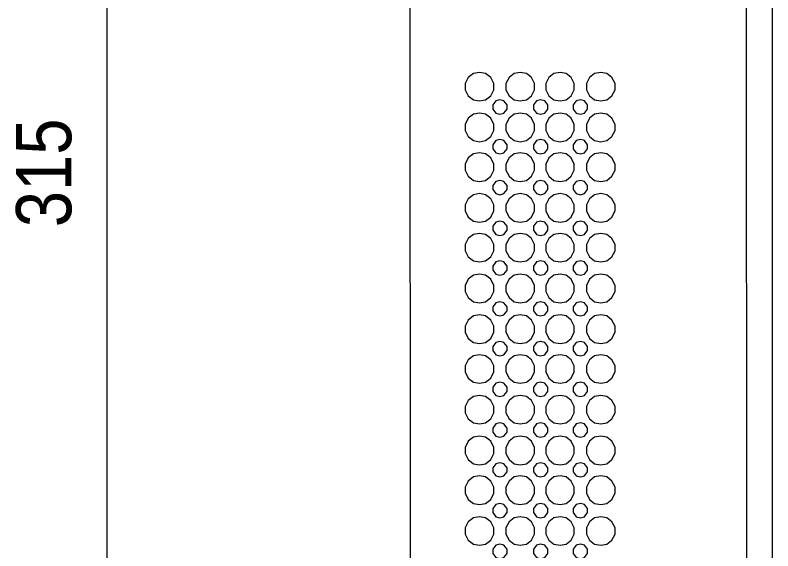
# Model space of a CAD drawing. Units: millimetres on the paper. Extents: x -141 to 139, y -97 to 93.
# Drawn here: x 68.2 to 93.32, y -7.96 to 9.8 of the extents above; entities that cross this region are included whole.
import ezdxf
from ezdxf.enums import TextEntityAlignment as Align

# ---------------------------------------------------------------- set-up
doc = ezdxf.new("R2010")
doc.units = ezdxf.units.MM
for name, color, linetype in [('0-0_0', 4, 'Continuous'), ('0-1_外形線', 4, 'Continuous'), ('0-8_AM_5', 4, 'Continuous')]:
    doc.layers.add(name, color=color, linetype=linetype)
doc.styles.add('ＭＳ Ｐゴシック', font='')
doc.styles.get('ＭＳ Ｐゴシック').set_extended_font_data('MS PGothic')

msp = doc.modelspace()

# ---------------------------------------------------------------- linework, layer by layer
at = {"layer": '0-0_0'}
for points in [[(83.593, 6.953), (83.795, 6.987), (83.964, 7.122), (84.065, 7.325), (84.065, 7.528), (83.964, 7.73), (83.795, 7.865), (83.593, 7.899), (83.39, 7.865), (83.221, 7.73), (83.12, 7.528), (83.12, 7.325), (83.221, 7.122), (83.39, 6.987)], [(84.944, 6.953), (85.146, 6.987), (85.315, 7.122), (85.417, 7.325), (85.417, 7.528), (85.315, 7.73), (85.146, 7.865), (84.944, 7.899), (84.741, 7.865), (84.572, 7.73), (84.471, 7.528), (84.471, 7.325), (84.572, 7.122), (84.741, 6.987)], [(86.262, 6.953), (86.464, 6.987), (86.633, 7.122), (86.734, 7.325), (86.734, 7.528), (86.633, 7.73), (86.464, 7.865), (86.262, 7.899), (86.059, 7.865), (85.89, 7.73), (85.788, 7.528), (85.788, 7.325), (85.89, 7.122), (86.059, 6.987)], [(87.613, 6.953), (87.815, 6.987), (87.984, 7.122), (88.086, 7.325), (88.086, 7.528), (87.984, 7.73), (87.815, 7.865), (87.613, 7.899), (87.41, 7.865), (87.241, 7.73), (87.14, 7.528), (87.14, 7.325), (87.241, 7.122), (87.41, 6.987)], [(84.268, 6.514), (84.403, 6.548), (84.505, 6.683), (84.505, 6.818), (84.403, 6.953), (84.268, 6.987), (84.133, 6.953), (84.032, 6.818), (84.032, 6.683), (84.133, 6.548)], [(85.62, 6.514), (85.755, 6.548), (85.856, 6.683), (85.856, 6.818), (85.755, 6.953), (85.62, 6.987), (85.484, 6.953), (85.383, 6.818), (85.383, 6.683), (85.484, 6.548)], [(86.937, 6.514), (87.072, 6.548), (87.174, 6.683), (87.174, 6.818), (87.072, 6.953), (86.937, 6.987), (86.802, 6.953), (86.701, 6.818), (86.701, 6.683), (86.802, 6.548)], [(83.593, 5.602), (83.795, 5.636), (83.964, 5.771), (84.065, 5.973), (84.065, 6.176), (83.964, 6.379), (83.795, 6.514), (83.593, 6.548), (83.39, 6.514), (83.221, 6.379), (83.12, 6.176), (83.12, 5.973), (83.221, 5.771), (83.39, 5.636)], [(84.944, 5.602), (85.146, 5.636), (85.315, 5.771), (85.417, 5.973), (85.417, 6.176), (85.315, 6.379), (85.146, 6.514), (84.944, 6.548), (84.741, 6.514), (84.572, 6.379), (84.471, 6.176), (84.471, 5.973), (84.572, 5.771), (84.741, 5.636)], [(86.262, 5.602), (86.464, 5.636), (86.633, 5.771), (86.734, 5.973), (86.734, 6.176), (86.633, 6.379), (86.464, 6.514), (86.262, 6.548), (86.059, 6.514), (85.89, 6.379), (85.788, 6.176), (85.788, 5.973), (85.89, 5.771), (86.059, 5.636)], [(87.613, 5.602), (87.815, 5.636), (87.984, 5.771), (88.086, 5.973), (88.086, 6.176), (87.984, 6.379), (87.815, 6.514), (87.613, 6.548), (87.41, 6.514), (87.241, 6.379), (87.14, 6.176), (87.14, 5.973), (87.241, 5.771), (87.41, 5.636)], [(84.268, 5.196), (84.403, 5.23), (84.505, 5.365), (84.505, 5.501), (84.403, 5.636), (84.268, 5.669), (84.133, 5.636), (84.032, 5.501), (84.032, 5.365), (84.133, 5.23)], [(85.62, 5.196), (85.755, 5.23), (85.856, 5.365), (85.856, 5.501), (85.755, 5.636), (85.62, 5.669), (85.484, 5.636), (85.383, 5.501), (85.383, 5.365), (85.484, 5.23)], [(86.937, 5.196), (87.072, 5.23), (87.174, 5.365), (87.174, 5.501), (87.072, 5.636), (86.937, 5.669), (86.802, 5.636), (86.701, 5.501), (86.701, 5.365), (86.802, 5.23)], [(83.593, 4.284), (83.795, 4.318), (83.964, 4.453), (84.065, 4.656), (84.065, 4.859), (83.964, 5.061), (83.795, 5.196), (83.593, 5.23), (83.39, 5.196), (83.221, 5.061), (83.12, 4.859), (83.12, 4.656), (83.221, 4.453), (83.39, 4.318)], [(84.944, 4.284), (85.146, 4.318), (85.315, 4.453), (85.417, 4.656), (85.417, 4.859), (85.315, 5.061), (85.146, 5.196), (84.944, 5.23), (84.741, 5.196), (84.572, 5.061), (84.471, 4.859), (84.471, 4.656), (84.572, 4.453), (84.741, 4.318)], [(86.262, 4.284), (86.464, 4.318), (86.633, 4.453), (86.734, 4.656), (86.734, 4.859), (86.633, 5.061), (86.464, 5.196), (86.262, 5.23), (86.059, 5.196), (85.89, 5.061), (85.788, 4.859), (85.788, 4.656), (85.89, 4.453), (86.059, 4.318)], [(87.613, 4.284), (87.815, 4.318), (87.984, 4.453), (88.086, 4.656), (88.086, 4.859), (87.984, 5.061), (87.815, 5.196), (87.613, 5.23), (87.41, 5.196), (87.241, 5.061), (87.14, 4.859), (87.14, 4.656), (87.241, 4.453), (87.41, 4.318)], [(84.268, 3.845), (84.403, 3.879), (84.505, 4.014), (84.505, 4.149), (84.403, 4.284), (84.268, 4.318), (84.133, 4.284), (84.032, 4.149), (84.032, 4.014), (84.133, 3.879)], [(85.62, 3.845), (85.755, 3.879), (85.856, 4.014), (85.856, 4.149), (85.755, 4.284), (85.62, 4.318), (85.484, 4.284), (85.383, 4.149), (85.383, 4.014), (85.484, 3.879)], [(86.937, 3.845), (87.072, 3.879), (87.174, 4.014), (87.174, 4.149), (87.072, 4.284), (86.937, 4.318), (86.802, 4.284), (86.701, 4.149), (86.701, 4.014), (86.802, 3.879)], [(83.593, 2.933), (83.795, 2.967), (83.964, 3.102), (84.065, 3.305), (84.065, 3.507), (83.964, 3.71), (83.795, 3.845), (83.593, 3.879), (83.39, 3.845), (83.221, 3.71), (83.12, 3.507), (83.12, 3.305), (83.221, 3.102), (83.39, 2.967)], [(84.944, 2.933), (85.146, 2.967), (85.315, 3.102), (85.417, 3.305), (85.417, 3.507), (85.315, 3.71), (85.146, 3.845), (84.944, 3.879), (84.741, 3.845), (84.572, 3.71), (84.471, 3.507), (84.471, 3.305), (84.572, 3.102), (84.741, 2.967)], [(86.262, 2.933), (86.464, 2.967), (86.633, 3.102), (86.734, 3.305), (86.734, 3.507), (86.633, 3.71), (86.464, 3.845), (86.262, 3.879), (86.059, 3.845), (85.89, 3.71), (85.788, 3.507), (85.788, 3.305), (85.89, 3.102), (86.059, 2.967)], [(87.613, 2.933), (87.815, 2.967), (87.984, 3.102), (88.086, 3.305), (88.086, 3.507), (87.984, 3.71), (87.815, 3.845), (87.613, 3.879), (87.41, 3.845), (87.241, 3.71), (87.14, 3.507), (87.14, 3.305), (87.241, 3.102), (87.41, 2.967)], [(84.268, 2.494), (84.403, 2.528), (84.505, 2.663), (84.505, 2.798), (84.403, 2.933), (84.268, 2.967), (84.133, 2.933), (84.032, 2.798), (84.032, 2.663), (84.133, 2.528)], [(85.62, 2.494), (85.755, 2.528), (85.856, 2.663), (85.856, 2.798), (85.755, 2.933), (85.62, 2.967), (85.484, 2.933), (85.383, 2.798), (85.383, 2.663), (85.484, 2.528)], [(86.937, 2.494), (87.072, 2.528), (87.174, 2.663), (87.174, 2.798), (87.072, 2.933), (86.937, 2.967), (86.802, 2.933), (86.701, 2.798), (86.701, 2.663), (86.802, 2.528)], [(83.593, 1.616), (83.795, 1.649), (83.964, 1.784), (84.065, 1.987), (84.065, 2.19), (83.964, 2.392), (83.795, 2.528), (83.593, 2.561), (83.39, 2.528), (83.221, 2.392), (83.12, 2.19), (83.12, 1.987), (83.221, 1.784), (83.39, 1.649)], [(84.944, 1.616), (85.146, 1.649), (85.315, 1.784), (85.417, 1.987), (85.417, 2.19), (85.315, 2.392), (85.146, 2.528), (84.944, 2.561), (84.741, 2.528), (84.572, 2.392), (84.471, 2.19), (84.471, 1.987), (84.572, 1.784), (84.741, 1.649)], [(86.262, 1.616), (86.464, 1.649), (86.633, 1.784), (86.734, 1.987), (86.734, 2.19), (86.633, 2.392), (86.464, 2.528), (86.262, 2.561), (86.059, 2.528), (85.89, 2.392), (85.788, 2.19), (85.788, 1.987), (85.89, 1.784), (86.059, 1.649)], [(87.613, 1.616), (87.815, 1.649), (87.984, 1.784), (88.086, 1.987), (88.086, 2.19), (87.984, 2.392), (87.815, 2.528), (87.613, 2.561), (87.41, 2.528), (87.241, 2.392), (87.14, 2.19), (87.14, 1.987), (87.241, 1.784), (87.41, 1.649)], [(84.268, 1.176), (84.403, 1.21), (84.505, 1.345), (84.505, 1.48), (84.403, 1.616), (84.268, 1.649), (84.133, 1.616), (84.032, 1.48), (84.032, 1.345), (84.133, 1.21)], [(85.62, 1.176), (85.755, 1.21), (85.856, 1.345), (85.856, 1.48), (85.755, 1.616), (85.62, 1.649), (85.484, 1.616), (85.383, 1.48), (85.383, 1.345), (85.484, 1.21)], [(86.937, 1.176), (87.072, 1.21), (87.174, 1.345), (87.174, 1.48), (87.072, 1.616), (86.937, 1.649), (86.802, 1.616), (86.701, 1.48), (86.701, 1.345), (86.802, 1.21)], [(83.593, 0.264), (83.795, 0.298), (83.964, 0.433), (84.065, 0.636), (84.065, 0.839), (83.964, 1.041), (83.795, 1.176), (83.593, 1.21), (83.39, 1.176), (83.221, 1.041), (83.12, 0.839), (83.12, 0.636), (83.221, 0.433), (83.39, 0.298)], [(84.944, 0.264), (85.146, 0.298), (85.315, 0.433), (85.417, 0.636), (85.417, 0.839), (85.315, 1.041), (85.146, 1.176), (84.944, 1.21), (84.741, 1.176), (84.572, 1.041), (84.471, 0.839), (84.471, 0.636), (84.572, 0.433), (84.741, 0.298)], [(86.262, 0.264), (86.464, 0.298), (86.633, 0.433), (86.734, 0.636), (86.734, 0.839), (86.633, 1.041), (86.464, 1.176), (86.262, 1.21), (86.059, 1.176), (85.89, 1.041), (85.788, 0.839), (85.788, 0.636), (85.89, 0.433), (86.059, 0.298)], [(87.613, 0.264), (87.815, 0.298), (87.984, 0.433), (88.086, 0.636), (88.086, 0.839), (87.984, 1.041), (87.815, 1.176), (87.613, 1.21), (87.41, 1.176), (87.241, 1.041), (87.14, 0.839), (87.14, 0.636), (87.241, 0.433), (87.41, 0.298)], [(84.268, -0.175), (84.403, -0.141), (84.505, -0.006), (84.505, 0.129), (84.403, 0.264), (84.268, 0.298), (84.133, 0.264), (84.032, 0.129), (84.032, -0.006), (84.133, -0.141)], [(85.62, -0.175), (85.755, -0.141), (85.856, -0.006), (85.856, 0.129), (85.755, 0.264), (85.62, 0.298), (85.484, 0.264), (85.383, 0.129), (85.383, -0.006), (85.484, -0.141)], [(86.937, -0.175), (87.072, -0.141), (87.174, -0.006), (87.174, 0.129), (87.072, 0.264), (86.937, 0.298), (86.802, 0.264), (86.701, 0.129), (86.701, -0.006), (86.802, -0.141)], [(83.593, -1.087), (83.795, -1.053), (83.964, -0.918), (84.065, -0.715), (84.065, -0.513), (83.964, -0.31), (83.795, -0.175), (83.593, -0.141), (83.39, -0.175), (83.221, -0.31), (83.12, -0.513), (83.12, -0.715), (83.221, -0.918), (83.39, -1.053)], [(84.944, -1.087), (85.146, -1.053), (85.315, -0.918), (85.417, -0.715), (85.417, -0.513), (85.315, -0.31), (85.146, -0.175), (84.944, -0.141), (84.741, -0.175), (84.572, -0.31), (84.471, -0.513), (84.471, -0.715), (84.572, -0.918), (84.741, -1.053)], [(86.262, -1.087), (86.464, -1.053), (86.633, -0.918), (86.734, -0.715), (86.734, -0.513), (86.633, -0.31), (86.464, -0.175), (86.262, -0.141), (86.059, -0.175), (85.89, -0.31), (85.788, -0.513), (85.788, -0.715), (85.89, -0.918), (86.059, -1.053)], [(87.613, -1.087), (87.815, -1.053), (87.984, -0.918), (88.086, -0.715), (88.086, -0.513), (87.984, -0.31), (87.815, -0.175), (87.613, -0.141), (87.41, -0.175), (87.241, -0.31), (87.14, -0.513), (87.14, -0.715), (87.241, -0.918), (87.41, -1.053)], [(84.268, -1.492), (84.403, -1.459), (84.505, -1.323), (84.505, -1.188), (84.403, -1.053), (84.268, -1.019), (84.133, -1.053), (84.032, -1.188), (84.032, -1.323), (84.133, -1.459)], [(85.62, -1.492), (85.755, -1.459), (85.856, -1.323), (85.856, -1.188), (85.755, -1.053), (85.62, -1.019), (85.484, -1.053), (85.383, -1.188), (85.383, -1.323), (85.484, -1.459)], [(86.937, -1.492), (87.072, -1.459), (87.174, -1.323), (87.174, -1.188), (87.072, -1.053), (86.937, -1.019), (86.802, -1.053), (86.701, -1.188), (86.701, -1.323), (86.802, -1.459)], [(83.593, -2.405), (83.795, -2.371), (83.964, -2.236), (84.065, -2.033), (84.065, -1.83), (83.964, -1.628), (83.795, -1.492), (83.593, -1.459), (83.39, -1.492), (83.221, -1.628), (83.12, -1.83), (83.12, -2.033), (83.221, -2.236), (83.39, -2.371)], [(84.944, -2.405), (85.146, -2.371), (85.315, -2.236), (85.417, -2.033), (85.417, -1.83), (85.315, -1.628), (85.146, -1.492), (84.944, -1.459), (84.741, -1.492), (84.572, -1.628), (84.471, -1.83), (84.471, -2.033), (84.572, -2.236), (84.741, -2.371)], [(86.262, -2.405), (86.464, -2.371), (86.633, -2.236), (86.734, -2.033), (86.734, -1.83), (86.633, -1.628), (86.464, -1.492), (86.262, -1.459), (86.059, -1.492), (85.89, -1.628), (85.788, -1.83), (85.788, -2.033), (85.89, -2.236), (86.059, -2.371)], [(87.613, -2.405), (87.815, -2.371), (87.984, -2.236), (88.086, -2.033), (88.086, -1.83), (87.984, -1.628), (87.815, -1.492), (87.613, -1.459), (87.41, -1.492), (87.241, -1.628), (87.14, -1.83), (87.14, -2.033), (87.241, -2.236), (87.41, -2.371)], [(84.268, -2.844), (84.403, -2.81), (84.505, -2.675), (84.505, -2.54), (84.403, -2.405), (84.268, -2.371), (84.133, -2.405), (84.032, -2.54), (84.032, -2.675), (84.133, -2.81)], [(85.62, -2.844), (85.755, -2.81), (85.856, -2.675), (85.856, -2.54), (85.755, -2.405), (85.62, -2.371), (85.484, -2.405), (85.383, -2.54), (85.383, -2.675), (85.484, -2.81)], [(86.937, -2.844), (87.072, -2.81), (87.174, -2.675), (87.174, -2.54), (87.072, -2.405), (86.937, -2.371), (86.802, -2.405), (86.701, -2.54), (86.701, -2.675), (86.802, -2.81)], [(83.593, -3.756), (83.795, -3.722), (83.964, -3.587), (84.065, -3.384), (84.065, -3.182), (83.964, -2.979), (83.795, -2.844), (83.593, -2.81), (83.39, -2.844), (83.221, -2.979), (83.12, -3.182), (83.12, -3.384), (83.221, -3.587), (83.39, -3.722)], [(84.944, -3.756), (85.146, -3.722), (85.315, -3.587), (85.417, -3.384), (85.417, -3.182), (85.315, -2.979), (85.146, -2.844), (84.944, -2.81), (84.741, -2.844), (84.572, -2.979), (84.471, -3.182), (84.471, -3.384), (84.572, -3.587), (84.741, -3.722)], [(86.262, -3.756), (86.464, -3.722), (86.633, -3.587), (86.734, -3.384), (86.734, -3.182), (86.633, -2.979), (86.464, -2.844), (86.262, -2.81), (86.059, -2.844), (85.89, -2.979), (85.788, -3.182), (85.788, -3.384), (85.89, -3.587), (86.059, -3.722)], [(87.613, -3.756), (87.815, -3.722), (87.984, -3.587), (88.086, -3.384), (88.086, -3.182), (87.984, -2.979), (87.815, -2.844), (87.613, -2.81), (87.41, -2.844), (87.241, -2.979), (87.14, -3.182), (87.14, -3.384), (87.241, -3.587), (87.41, -3.722)], [(84.268, -4.195), (84.403, -4.161), (84.505, -4.026), (84.505, -3.891), (84.403, -3.756), (84.268, -3.722), (84.133, -3.756), (84.032, -3.891), (84.032, -4.026), (84.133, -4.161)], [(85.62, -4.195), (85.755, -4.161), (85.856, -4.026), (85.856, -3.891), (85.755, -3.756), (85.62, -3.722), (85.484, -3.756), (85.383, -3.891), (85.383, -4.026), (85.484, -4.161)], [(86.937, -4.195), (87.072, -4.161), (87.174, -4.026), (87.174, -3.891), (87.072, -3.756), (86.937, -3.722), (86.802, -3.756), (86.701, -3.891), (86.701, -4.026), (86.802, -4.161)], [(83.593, -5.107), (83.795, -5.073), (83.964, -4.938), (84.065, -4.735), (84.065, -4.533), (83.964, -4.33), (83.795, -4.195), (83.593, -4.161), (83.39, -4.195), (83.221, -4.33), (83.12, -4.533), (83.12, -4.735), (83.221, -4.938), (83.39, -5.073)], [(84.944, -5.107), (85.146, -5.073), (85.315, -4.938), (85.417, -4.735), (85.417, -4.533), (85.315, -4.33), (85.146, -4.195), (84.944, -4.161), (84.741, -4.195), (84.572, -4.33), (84.471, -4.533), (84.471, -4.735), (84.572, -4.938), (84.741, -5.073)], [(86.262, -5.107), (86.464, -5.073), (86.633, -4.938), (86.734, -4.735), (86.734, -4.533), (86.633, -4.33), (86.464, -4.195), (86.262, -4.161), (86.059, -4.195), (85.89, -4.33), (85.788, -4.533), (85.788, -4.735), (85.89, -4.938), (86.059, -5.073)], [(87.613, -5.107), (87.815, -5.073), (87.984, -4.938), (88.086, -4.735), (88.086, -4.533), (87.984, -4.33), (87.815, -4.195), (87.613, -4.161), (87.41, -4.195), (87.241, -4.33), (87.14, -4.533), (87.14, -4.735), (87.241, -4.938), (87.41, -5.073)], [(84.268, -5.512), (84.403, -5.479), (84.505, -5.343), (84.505, -5.208), (84.403, -5.073), (84.268, -5.04), (84.133, -5.073), (84.032, -5.208), (84.032, -5.343), (84.133, -5.479)], [(85.62, -5.512), (85.755, -5.479), (85.856, -5.343), (85.856, -5.208), (85.755, -5.073), (85.62, -5.04), (85.484, -5.073), (85.383, -5.208), (85.383, -5.343), (85.484, -5.479)], [(86.937, -5.512), (87.072, -5.479), (87.174, -5.343), (87.174, -5.208), (87.072, -5.073), (86.937, -5.04), (86.802, -5.073), (86.701, -5.208), (86.701, -5.343), (86.802, -5.479)], [(83.593, -6.425), (83.795, -6.391), (83.964, -6.256), (84.065, -6.053), (84.065, -5.85), (83.964, -5.648), (83.795, -5.512), (83.593, -5.479), (83.39, -5.512), (83.221, -5.648), (83.12, -5.85), (83.12, -6.053), (83.221, -6.256), (83.39, -6.391)], [(84.944, -6.425), (85.146, -6.391), (85.315, -6.256), (85.417, -6.053), (85.417, -5.85), (85.315, -5.648), (85.146, -5.512), (84.944, -5.479), (84.741, -5.512), (84.572, -5.648), (84.471, -5.85), (84.471, -6.053), (84.572, -6.256), (84.741, -6.391)], [(86.262, -6.425), (86.464, -6.391), (86.633, -6.256), (86.734, -6.053), (86.734, -5.85), (86.633, -5.648), (86.464, -5.512), (86.262, -5.479), (86.059, -5.512), (85.89, -5.648), (85.788, -5.85), (85.788, -6.053), (85.89, -6.256), (86.059, -6.391)], [(87.613, -6.425), (87.815, -6.391), (87.984, -6.256), (88.086, -6.053), (88.086, -5.85), (87.984, -5.648), (87.815, -5.512), (87.613, -5.479), (87.41, -5.512), (87.241, -5.648), (87.14, -5.85), (87.14, -6.053), (87.241, -6.256), (87.41, -6.391)], [(84.268, -6.864), (84.403, -6.83), (84.505, -6.695), (84.505, -6.56), (84.403, -6.425), (84.268, -6.391), (84.133, -6.425), (84.032, -6.56), (84.032, -6.695), (84.133, -6.83)], [(85.62, -6.864), (85.755, -6.83), (85.856, -6.695), (85.856, -6.56), (85.755, -6.425), (85.62, -6.391), (85.484, -6.425), (85.383, -6.56), (85.383, -6.695), (85.484, -6.83)], [(86.937, -6.864), (87.072, -6.83), (87.174, -6.695), (87.174, -6.56), (87.072, -6.425), (86.937, -6.391), (86.802, -6.425), (86.701, -6.56), (86.701, -6.695), (86.802, -6.83)], [(83.593, -7.776), (83.795, -7.742), (83.964, -7.607), (84.065, -7.404), (84.065, -7.202), (83.964, -6.999), (83.795, -6.864), (83.593, -6.83), (83.39, -6.864), (83.221, -6.999), (83.12, -7.202), (83.12, -7.404), (83.221, -7.607), (83.39, -7.742)], [(84.944, -7.776), (85.146, -7.742), (85.315, -7.607), (85.417, -7.404), (85.417, -7.202), (85.315, -6.999), (85.146, -6.864), (84.944, -6.83), (84.741, -6.864), (84.572, -6.999), (84.471, -7.202), (84.471, -7.404), (84.572, -7.607), (84.741, -7.742)], [(86.262, -7.776), (86.464, -7.742), (86.633, -7.607), (86.734, -7.404), (86.734, -7.202), (86.633, -6.999), (86.464, -6.864), (86.262, -6.83), (86.059, -6.864), (85.89, -6.999), (85.788, -7.202), (85.788, -7.404), (85.89, -7.607), (86.059, -7.742)], [(87.613, -7.776), (87.815, -7.742), (87.984, -7.607), (88.086, -7.404), (88.086, -7.202), (87.984, -6.999), (87.815, -6.864), (87.613, -6.83), (87.41, -6.864), (87.241, -6.999), (87.14, -7.202), (87.14, -7.404), (87.241, -7.607), (87.41, -7.742)], [(84.268, -8.215), (84.403, -8.181), (84.505, -8.046), (84.505, -7.911), (84.403, -7.776), (84.268, -7.742), (84.133, -7.776), (84.032, -7.911), (84.032, -8.046), (84.133, -8.181)], [(85.62, -8.215), (85.755, -8.181), (85.856, -8.046), (85.856, -7.911), (85.755, -7.776), (85.62, -7.742), (85.484, -7.776), (85.383, -7.911), (85.383, -8.046), (85.484, -8.181)], [(86.937, -8.215), (87.072, -8.181), (87.174, -8.046), (87.174, -7.911), (87.072, -7.776), (86.937, -7.742), (86.802, -7.776), (86.701, -7.911), (86.701, -8.046), (86.802, -8.181)]]:
    msp.add_lwpolyline(points, close=True, dxfattribs=at)
at = {"layer": '0-1_外形線'}
for p, q in [((92.423, 44.231), (92.45, -28.271)), ((81.315, -28.275), (81.288, 44.019)), ((93.316, -25.218), (93.291, 43.885))]:
    msp.add_line(p, q, dxfattribs=at)
at = {"layer": '0-8_AM_5'}
msp.add_line((71.238, 41.727), (71.238, -32.44), dxfattribs=at)

# ---------------------------------------------------------------- texts
at = {"layer": '0-8_AM_5', "style": 'ＭＳ Ｐゴシック', "width": 0.9}
msp.add_text('315', height=1.833, rotation=90, dxfattribs=at).set_placement((70.613, 2.768), align=Align.BOTTOM_LEFT)

doc.saveas('drawing.dxf')
